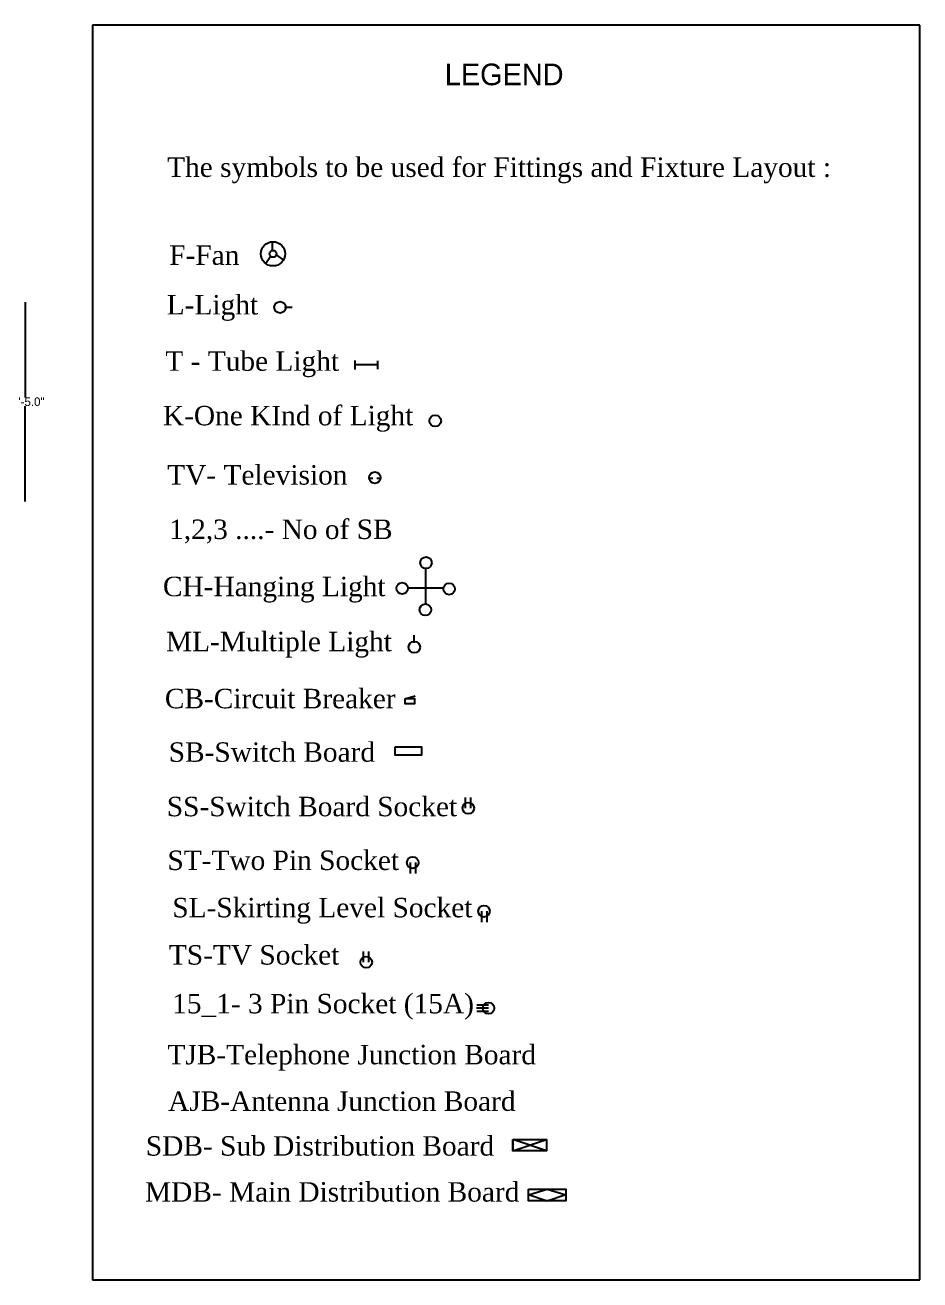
# Model space of a CAD drawing. Header units: inches. Extents: x 833 to 7247, y -1374 to 1597.
# Drawn here: x 2694 to 3522, y 375 to 1536 of the extents above; entities that cross this region are included whole.
import ezdxf

# ---------------------------------------------------------------- set-up
doc = ezdxf.new("R2010")
doc.units = ezdxf.units.IN
doc.header["$MEASUREMENT"] = 0
doc.dimstyles.get("Standard").update_dxf_attribs({"dimtxt": 8, "dimasz": 0.18, "dimexe": 0.18, "dimexo": 0.0625, "dimgap": 0.09, "dimtad": 0, "dimtih": 1, "dimtoh": 1, "dimdec": 1, "dimzin": 0, "dimdsep": 46, "dimlunit": 3, "dimtxsty": 'Standard', "dimcen": 0.09, "dimse1": 1, "dimse2": 1, "dimadec": 0, "dimazin": 0, "dimtfac": 1, "dimtdec": 1, "dimtofl": 0, "dimtmove": 0, "dimatfit": 3, "dimfxl": 1, "dimtolj": 1, "dimtzin": 0, "dimarcsym": 0})

# ---------------------------------------------------------------- blocks, each defined once
blk = doc.blocks.new('*D53')
at = {"color": 0, "lineweight": -2}
for p, q in [((2693.7, 1279.7), (2693.7, 1191.5)), ((2693.7, 1095.1), (2693.7, 1183.3))]:
    blk.add_line(p, q, dxfattribs=at)
at = {"color": 0}
for points in [[(2693.7, 1279.7), (2693.7, 1279.7), (2693.7, 1279.9)], [(2693.7, 1095.1), (2693.7, 1095.1), (2693.7, 1094.9)]]:
    blk.add_solid(points, dxfattribs=at)
at = {"layer": 'Defpoints', "color": 0}
for p in [(2658.4, 1279.9), (2658.4, 1094.9), (2693.7, 1094.9)]:
    blk.add_point(p, dxfattribs=at)
at = {"color": 0, "insert": (2693.7, 1187.4), "char_height": 8, "attachment_point": 5}
blk.add_mtext('\\A1;15\'-5.0"', dxfattribs=at)

msp = doc.modelspace()

# ---------------------------------------------------------------- linework, layer by layer
for p, q in [((3522.2, 1536), (2756.27, 1536)), ((2756.27, 1536), (2756.27, 374.72)), ((3522.2, 374.72), (3522.2, 1536)), ((2922.5, 1335.92), (2922.5, 1327.66)), ((2921.38, 1322.03), (2916.49, 1315.27)), ((2926.26, 1323.53), (2932.64, 1318.65)), ((2933.8, 1274.97), (2940.97, 1274.97)), ((2998.98, 1225.63), (2998.98, 1217.11)), ((3019.46, 1221.66), (2999.36, 1221.66)), ((3019.46, 1221.66), (3019.46, 1221.66)), ((3019.46, 1221.66), (3019.46, 1221.66)), ((3020.05, 1225.18), (3020.05, 1217.56)), ((3012.5, 1116.55), (3015.76, 1116.55)), ((3019.43, 1116.55), (3022.29, 1116.55)), ((3064.7, 1000.54), (3064.7, 1032.91)), ((3048.2, 1015.13), (3080.57, 1015.13)), ((3053.93, 964.28), (3053.93, 971.44)), ((3046.35, 912.88), (3054.83, 915.22)), ((3101.62, 811.25), (3101.62, 821.24)), ((3106.43, 811.25), (3106.43, 821.24)), ((3050.27, 760.9), (3050.27, 750.91)), ((3055.09, 760.9), (3055.09, 750.91)), ((3116.27, 715.9), (3116.27, 705.91)), ((3121.09, 715.9), (3121.09, 705.91)), ((3007.12, 668.75), (3007.12, 678.74)), ((3011.93, 668.75), (3011.93, 678.74)), ((3122.69, 629.11), (3111.83, 629.11)), ((3122.73, 626.25), (3111.76, 626.25)), ((3111.83, 623.29), (3122.75, 623.29)), ((3122.73, 626.25), (3122.73, 626.25)), ((3176.4, 494.27), (3145.29, 504.53)), ((3145.29, 504.53), (3145.29, 494.27)), ((3145.29, 494.27), (3176.4, 504.53)), ((3159.79, 453.36), (3177.15, 458.69)), ((3177.15, 447.62), (3159.79, 453.36)), ((3177.15, 458.69), (3194.52, 453.36)), ((3194.52, 453.36), (3177.15, 447.62)), ((2756.27, 374.72), (3522.2, 374.72))]:
    msp.add_line(p, q)
for points in [[(3045.76, 912.88), (3054.25, 912.88), (3054.25, 907.91), (3045.76, 907.91)], [(3036.26, 868.07), (3060.79, 868.07), (3060.79, 860.41), (3036.26, 860.41)], [(3145.29, 504.53), (3176.4, 504.53), (3176.4, 494.27), (3145.29, 494.27)], [(3159.79, 458.69), (3194.52, 458.69), (3194.52, 448.03), (3159.79, 448.03)]]:
    msp.add_lwpolyline(points, close=True)
for centre, radius in [((2923.25, 1324.29), 11.2), ((2923.25, 1324.29), 3.21), ((2929.77, 1274.8), 5.34), ((3073.47, 1169.81), 5.34), ((3017.49, 1117.17), 5.34), ((3064.92, 1038.44), 5.34), ((3042.87, 1014.75), 5.34), ((3086.42, 1014.2), 5.34), ((3064.37, 994.92), 5.34), ((3054.1, 960.25), 5.34), ((3104.1, 811.25), 5.34), ((3052.6, 760.9), 5.34), ((3118.6, 715.9), 5.34), ((3009.6, 668.75), 5.34), ((3122.73, 626.25), 5.34)]:
    msp.add_circle(centre, radius)

# ---------------------------------------------------------------- texts
for s, insert, char_height, width, attachment_point in [('{\\C2;LEGEND}', (3082.32, 1500.35), 20, 254.9888, 1), ('{\\fTimes New Roman|b0|i0|c0|p18;\\C4;The symbols to be used for Fittings and Fixture Layout :}', (2825.23, 1401.52), 18, 811.2641, 4), ('{\\fTimes New Roman|b0|i0|c0|p18;F-Fan }', (2827.19, 1322.97), 18, 811.2641, 4), ('{\\fTimes New Roman|b0|i0|c0|p18;L-Light }', (2824.91, 1274.23), 18, 811.2641, 4), ('{\\fTimes New Roman|b0|i0|c0|p18;T - Tube Light}', (2823.61, 1222.08), 18, 811.2641, 4), ('{\\fTimes New Roman|b0|i0|c0|p18;K-One KInd of Light}', (2821.34, 1171.63), 18, 811.2641, 4), ('{\\fTimes New Roman|b0|i0|c0|p18;TV- Television}', (2825.37, 1119.52), 18, 811.2641, 4), ('{\\fTimes New Roman|b0|i0|c0|p18;\\C1;1,2,3\\C256; ....- No of SB}', (2827.07, 1067.27), 18, 811.2641, 4), ('{\\fTimes New Roman|b0|i0|c0|p18;CH-Hanging Light}', (2821.36, 1013.52), 18, 811.2641, 4), ('{\\fTimes New Roman|b0|i0|c0|p18;ML-Multiple Light}', (2824.19, 962.54), 18, 811.2641, 4), ('{\\fTimes New Roman|b0|i0|c0|p18;CB-Circuit Breaker}', (2823.16, 912.61), 18, 811.2641, 4), ('{\\fTimes New Roman|b0|i0|c0|p18;SB-Switch Board}', (2826.71, 863.08), 18, 811.2641, 4), ('{\\fTimes New Roman|b0|i0|c0|p18;SS-Switch Board Socket}', (2824.93, 812.68), 18, 811.2641, 4), ('{\\fTimes New Roman|b0|i0|c0|p18;ST-Two Pin Socket}', (2825.52, 762.92), 18, 811.2641, 4), ('{\\fTimes New Roman|b0|i0|c0|p18;SL-Skirting Level Socket}', (2830.05, 716.32), 18, 811.2641, 4), ('{\\fTimes New Roman|b0|i0|c0|p18;TS-TV Socket}', (2826.85, 675.3), 18, 811.2641, 4), ('{\\fTimes New Roman|b0|i0|c0|p18;\\C1;15_1- 3\\C256; Pin Socket (15A)}', (2829.89, 627.5), 18, 811.2641, 4), ('{\\fTimes New Roman|b0|i0|c0|p18;TJB-Telephone Junction Board}', (2825.49, 580.29), 18, 811.2641, 4), ('{\\fTimes New Roman|b0|i0|c0|p18;AJB-Antenna Junction Board}', (2826.16, 540.01), 18, 811.2641, 4), ('{\\fTimes New Roman|b0|i0|c0|p18;SDB- Sub Distribution Board}', (2805.53, 498.6), 18, 811.2641, 4), ('{\\fTimes New Roman|b0|i0|c0|p18;MDB- Main Distribution Board}', (2804.78, 456.03), 18, 811.2641, 4)]:
    msp.add_mtext(s, dxfattribs=dict(insert=insert, char_height=char_height, width=width, attachment_point=attachment_point))

# ---------------------------------------------------------------- dimensions: what is measured, and where the dimension line sits
dim = msp.add_linear_dim(base=(2693.7, 1094.92), p1=(2658.42, 1279.92), p2=(2658.42, 1094.92), angle=90, dimstyle='Standard')
dim.commit()
dim.dimension.update_dxf_attribs({"geometry": '*D53', "text_midpoint": (2693.7, 1187.42)})

doc.saveas('drawing.dxf')
